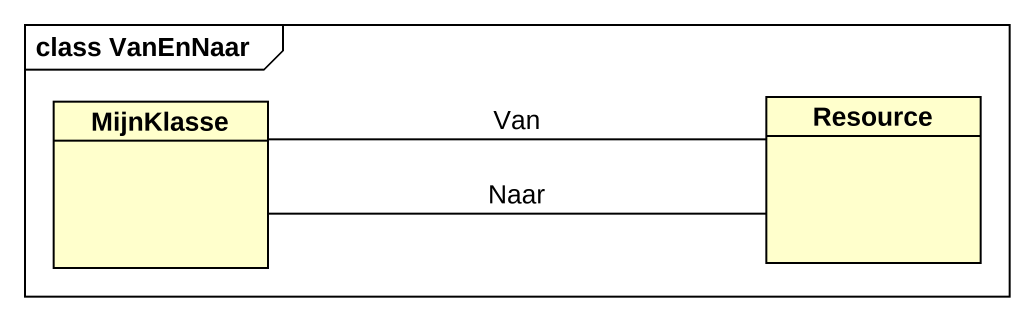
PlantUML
@startuml
mainframe class VanEnNaar
hide circle
hide empty members
class Resource
class MijnKlasse
MijnKlasse -right- Resource : Naar
MijnKlasse -right- Resource : Van
@enduml
